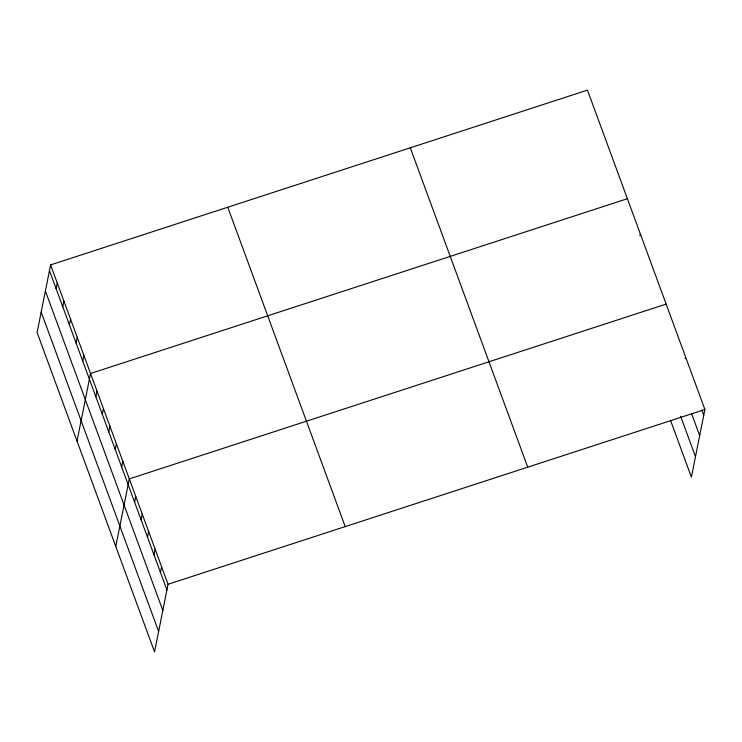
<?xml version="1.0" encoding="UTF-8"?>
<svg xmlns="http://www.w3.org/2000/svg" width="742" height="742" viewBox="0 0 742 742"><rect width="100%" height="100%" fill="white"/><g stroke="black" fill="none" stroke-linecap="round" stroke-linejoin="round"><path stroke-width="1.11" d="M50.604 264.903L37.1 332.499L154.54 651.884L168.044 584.279L50.604 264.903L587.46 90.116L704.9 409.501L691.396 477.097L670.499 420.26M56.123 288.703L57.264 283.008M62.773 306.808L63.914 301.104M69.433 324.903L70.573 319.199M76.083 342.999L77.224 337.295M82.742 361.104L83.883 355.399M77.029 441.091L90.533 373.495L627.389 198.708M95.857 396.766L96.998 391.062M102.313 414.333L103.453 408.629M108.777 431.89L109.909 426.196M115.233 449.457L116.373 443.753M121.688 467.024L122.829 461.32M115.78 546.483L129.293 478.887L666.149 304.099M134.608 502.158L135.749 496.454M141.073 519.725L142.204 514.021M147.528 537.291L148.669 531.587M153.984 554.858L155.124 549.154M160.448 572.416L161.589 566.721M639.929 235.743L640.309 233.841M685.144 358.701L685.525 356.8M168.044 584.279L704.9 409.501M701.858 410.029L703.759 415.205M691.702 413.925L699.678 435.628M680.655 416.373L695.477 456.673M410.298 147.797L527.738 467.172M227.766 207.231L345.206 526.607M49.464 270.607L166.904 589.983M45.383 291.031L162.823 610.416M41.181 312.076L158.621 631.451"/></g></svg>
